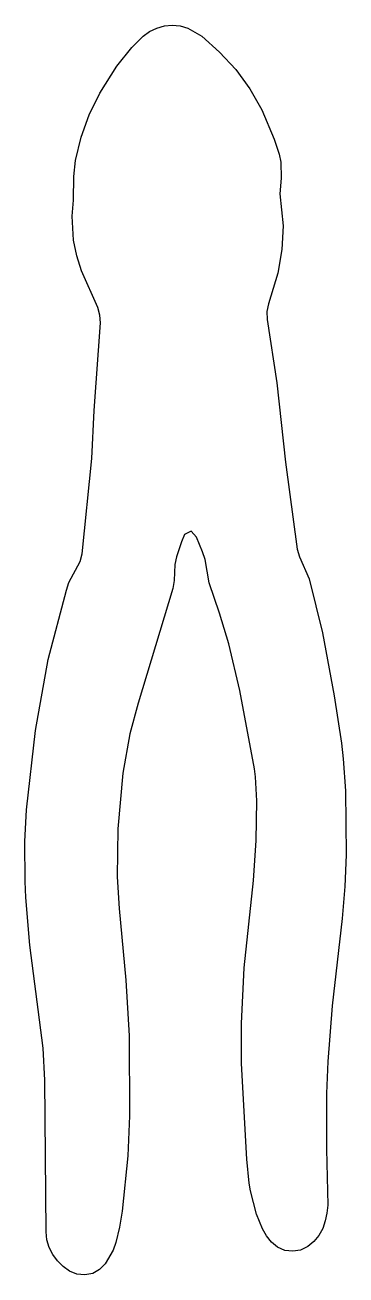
# Model space of a CAD drawing. Header units: millimetres. Extents: x -27 to 27, y -104 to 104.
import ezdxf

# ---------------------------------------------------------------- set-up
doc = ezdxf.new("R2010")
doc.units = ezdxf.units.MM

msp = doc.modelspace()

# ---------------------------------------------------------------- linework, layer by layer
for p, q in [((-3.51, 103.77), (-2.19, 103.91)), ((-2.19, 103.91), (-0.87, 103.8)), ((-8.94, 100.19), (-7.03, 102.03)), ((-7.03, 102.03), (-5.96, 102.82)), ((-5.96, 102.82), (-4.78, 103.41)), ((-4.78, 103.41), (-3.51, 103.77)), ((-0.87, 103.8), (0.4, 103.39)), ((0.4, 103.39), (2.69, 102.06)), ((2.69, 102.06), (5.66, 99.41)), ((-11.4, 97.06), (-8.94, 100.19)), ((5.66, 99.41), (8.36, 96.49)), ((-14.25, 92.58), (-11.4, 97.06)), ((8.36, 96.49), (10.72, 93.28)), ((-16, 89), (-14.25, 92.58)), ((10.72, 93.28), (12.71, 89.83)), ((12.71, 89.83), (14.77, 84.94)), ((-17.36, 85.26), (-16, 89)), ((-18.28, 81.39), (-17.36, 85.26)), ((14.77, 84.94), (15.6, 82.42)), ((-18.6, 78.75), (-18.28, 81.39)), ((15.6, 82.42), (15.84, 81.11)), ((15.84, 81.11), (15.9, 78.46)), ((-18.64, 74.77), (-18.6, 78.75)), ((15.9, 78.46), (15.69, 75.82)), ((15.69, 75.82), (16.22, 70.54)), ((-18.87, 72.13), (-18.64, 74.77)), ((-18.63, 68.15), (-18.87, 72.13)), ((16.22, 70.54), (16.04, 66.56)), ((-18.1, 65.55), (-18.63, 68.15)), ((16.04, 66.56), (15.34, 62.64)), ((-17.3, 63.02), (-18.1, 65.55)), ((-14.59, 56.97), (-17.3, 63.02)), ((15.34, 62.64), (13.79, 57.56)), ((-14.24, 55.69), (-14.59, 56.97)), ((13.79, 57.56), (13.53, 56.26)), ((13.53, 56.26), (13.58, 54.94)), ((-15.2, 39.8), (-14.16, 54.37)), ((-14.16, 54.37), (-14.24, 55.69)), ((13.58, 54.94), (15.21, 44.44)), ((15.21, 44.44), (16.63, 31.24)), ((-15.6, 31.85), (-15.2, 39.8)), ((-17.19, 15.99), (-15.6, 31.85)), ((16.63, 31.24), (18.6, 16.78)), ((-0.15, 19.23), (-0.67, 18.01)), ((0.96, 19.73), (-0.15, 19.23)), ((1.82, 18.77), (0.96, 19.73)), ((2.85, 16.33), (1.82, 18.77)), ((-0.67, 18.01), (-1.51, 15.49)), ((18.6, 16.78), (18.98, 15.51)), ((-19.4, 11.21), (-17.5, 14.71)), ((-17.5, 14.71), (-17.19, 15.99)), ((-1.51, 15.49), (-1.76, 14.19)), ((3.26, 15.06), (2.85, 16.33)), ((3.94, 11.14), (3.26, 15.06)), ((18.98, 15.51), (20.56, 11.85)), ((-1.76, 14.19), (-1.88, 11.54)), ((-19.8, 9.95), (-19.4, 11.21)), ((-1.88, 11.54), (-2.1, 10.23)), ((5.66, 6.12), (3.94, 11.14)), ((20.56, 11.85), (22.79, 2.83)), ((-22.85, -1.6), (-19.8, 9.95)), ((-2.1, 10.23), (-7.9, -8.82)), ((7.18, 1.03), (5.66, 6.12)), ((22.79, 2.83), (24.73, -7.61)), ((9.03, -6.72), (7.18, 1.03)), ((-24.95, -13.36), (-22.85, -1.6)), ((11.5, -19.76), (9.03, -6.72)), ((24.73, -7.61), (25.95, -15.48)), ((-7.9, -8.82), (-9.26, -13.95)), ((-26.44, -26.56), (-24.95, -13.36)), ((-9.26, -13.95), (-10.41, -20.49)), ((25.95, -15.48), (26.23, -18.12)), ((26.23, -18.12), (26.61, -23.42)), ((-10.41, -20.49), (-11.28, -29.74)), ((11.65, -21.08), (11.5, -19.76)), ((11.88, -25.05), (11.65, -21.08)), ((26.61, -23.42), (26.7, -34.04)), ((-26.7, -31.86), (-26.44, -26.56)), ((11.78, -31.69), (11.88, -25.05)), ((-11.28, -29.74), (-11.38, -37.7)), ((-26.64, -38.5), (-26.7, -31.86)), ((11.3, -38.31), (11.78, -31.69)), ((26.7, -34.04), (26.52, -39.34)), ((-26.53, -41.15), (-26.64, -38.5)), ((-11.38, -37.7), (-11.06, -43)), ((9.76, -52.83), (11.3, -38.31)), ((26.52, -39.34), (26.08, -44.63)), ((-25.91, -49.09), (-26.53, -41.15)), ((-11.06, -43), (-9.92, -54.9)), ((26.08, -44.63), (24.38, -59.14)), ((-23.69, -66.2), (-25.91, -49.09)), ((9.31, -62.11), (9.76, -52.83)), ((-9.92, -54.9), (-9.37, -64.17)), ((24.38, -59.14), (23.65, -68.4)), ((9.34, -68.75), (9.31, -62.11)), ((-9.37, -64.17), (-9.3, -77.45)), ((-23.38, -71.51), (-23.69, -66.2)), ((23.65, -68.4), (23.47, -73.71)), ((10.18, -84.66), (9.34, -68.75)), ((-23.19, -96.73), (-23.38, -71.51)), ((23.47, -73.71), (23.47, -83)), ((-9.3, -77.45), (-9.57, -84.08)), ((23.47, -83), (23.67, -92.29)), ((-9.57, -84.08), (-10.56, -93.32)), ((10.58, -88.62), (10.18, -84.66)), ((10.8, -89.93), (10.58, -88.62)), ((11.82, -93.78), (10.8, -89.93)), ((-10.56, -93.32), (-10.97, -95.94)), ((23.67, -92.29), (23.52, -93.61)), ((12.81, -96.24), (11.82, -93.78)), ((23.25, -94.91), (22.83, -96.17)), ((23.52, -93.61), (23.25, -94.91)), ((-23.06, -98.05), (-23.19, -96.73)), ((-10.97, -95.94), (-11.56, -98.53)), ((13.46, -97.39), (12.81, -96.24)), ((14.28, -98.44), (13.46, -97.39)), ((22.19, -97.33), (21.35, -98.36)), ((22.83, -96.17), (22.19, -97.33)), ((-22.68, -99.32), (-23.06, -98.05)), ((-22.08, -100.5), (-22.68, -99.32)), ((-11.56, -98.53), (-12.01, -99.78)), ((15.31, -99.28), (14.28, -98.44)), ((16.51, -99.82), (15.31, -99.28)), ((20.33, -99.2), (19.13, -99.76)), ((21.35, -98.36), (20.33, -99.2)), ((-21.29, -101.56), (-22.08, -100.5)), ((-20.35, -102.5), (-21.29, -101.56)), ((-12.01, -99.78), (-13.35, -102.06)), ((17.83, -99.97), (16.51, -99.82)), ((19.13, -99.76), (17.83, -99.97)), ((-19.28, -103.28), (-20.35, -102.5)), ((-18.05, -103.77), (-19.28, -103.28)), ((-16.73, -103.91), (-18.05, -103.77)), ((-15.44, -103.65), (-16.73, -103.91)), ((-14.28, -103), (-15.44, -103.65)), ((-13.35, -102.06), (-14.28, -103))]:
    msp.add_line(p, q)

doc.saveas('drawing.dxf')
